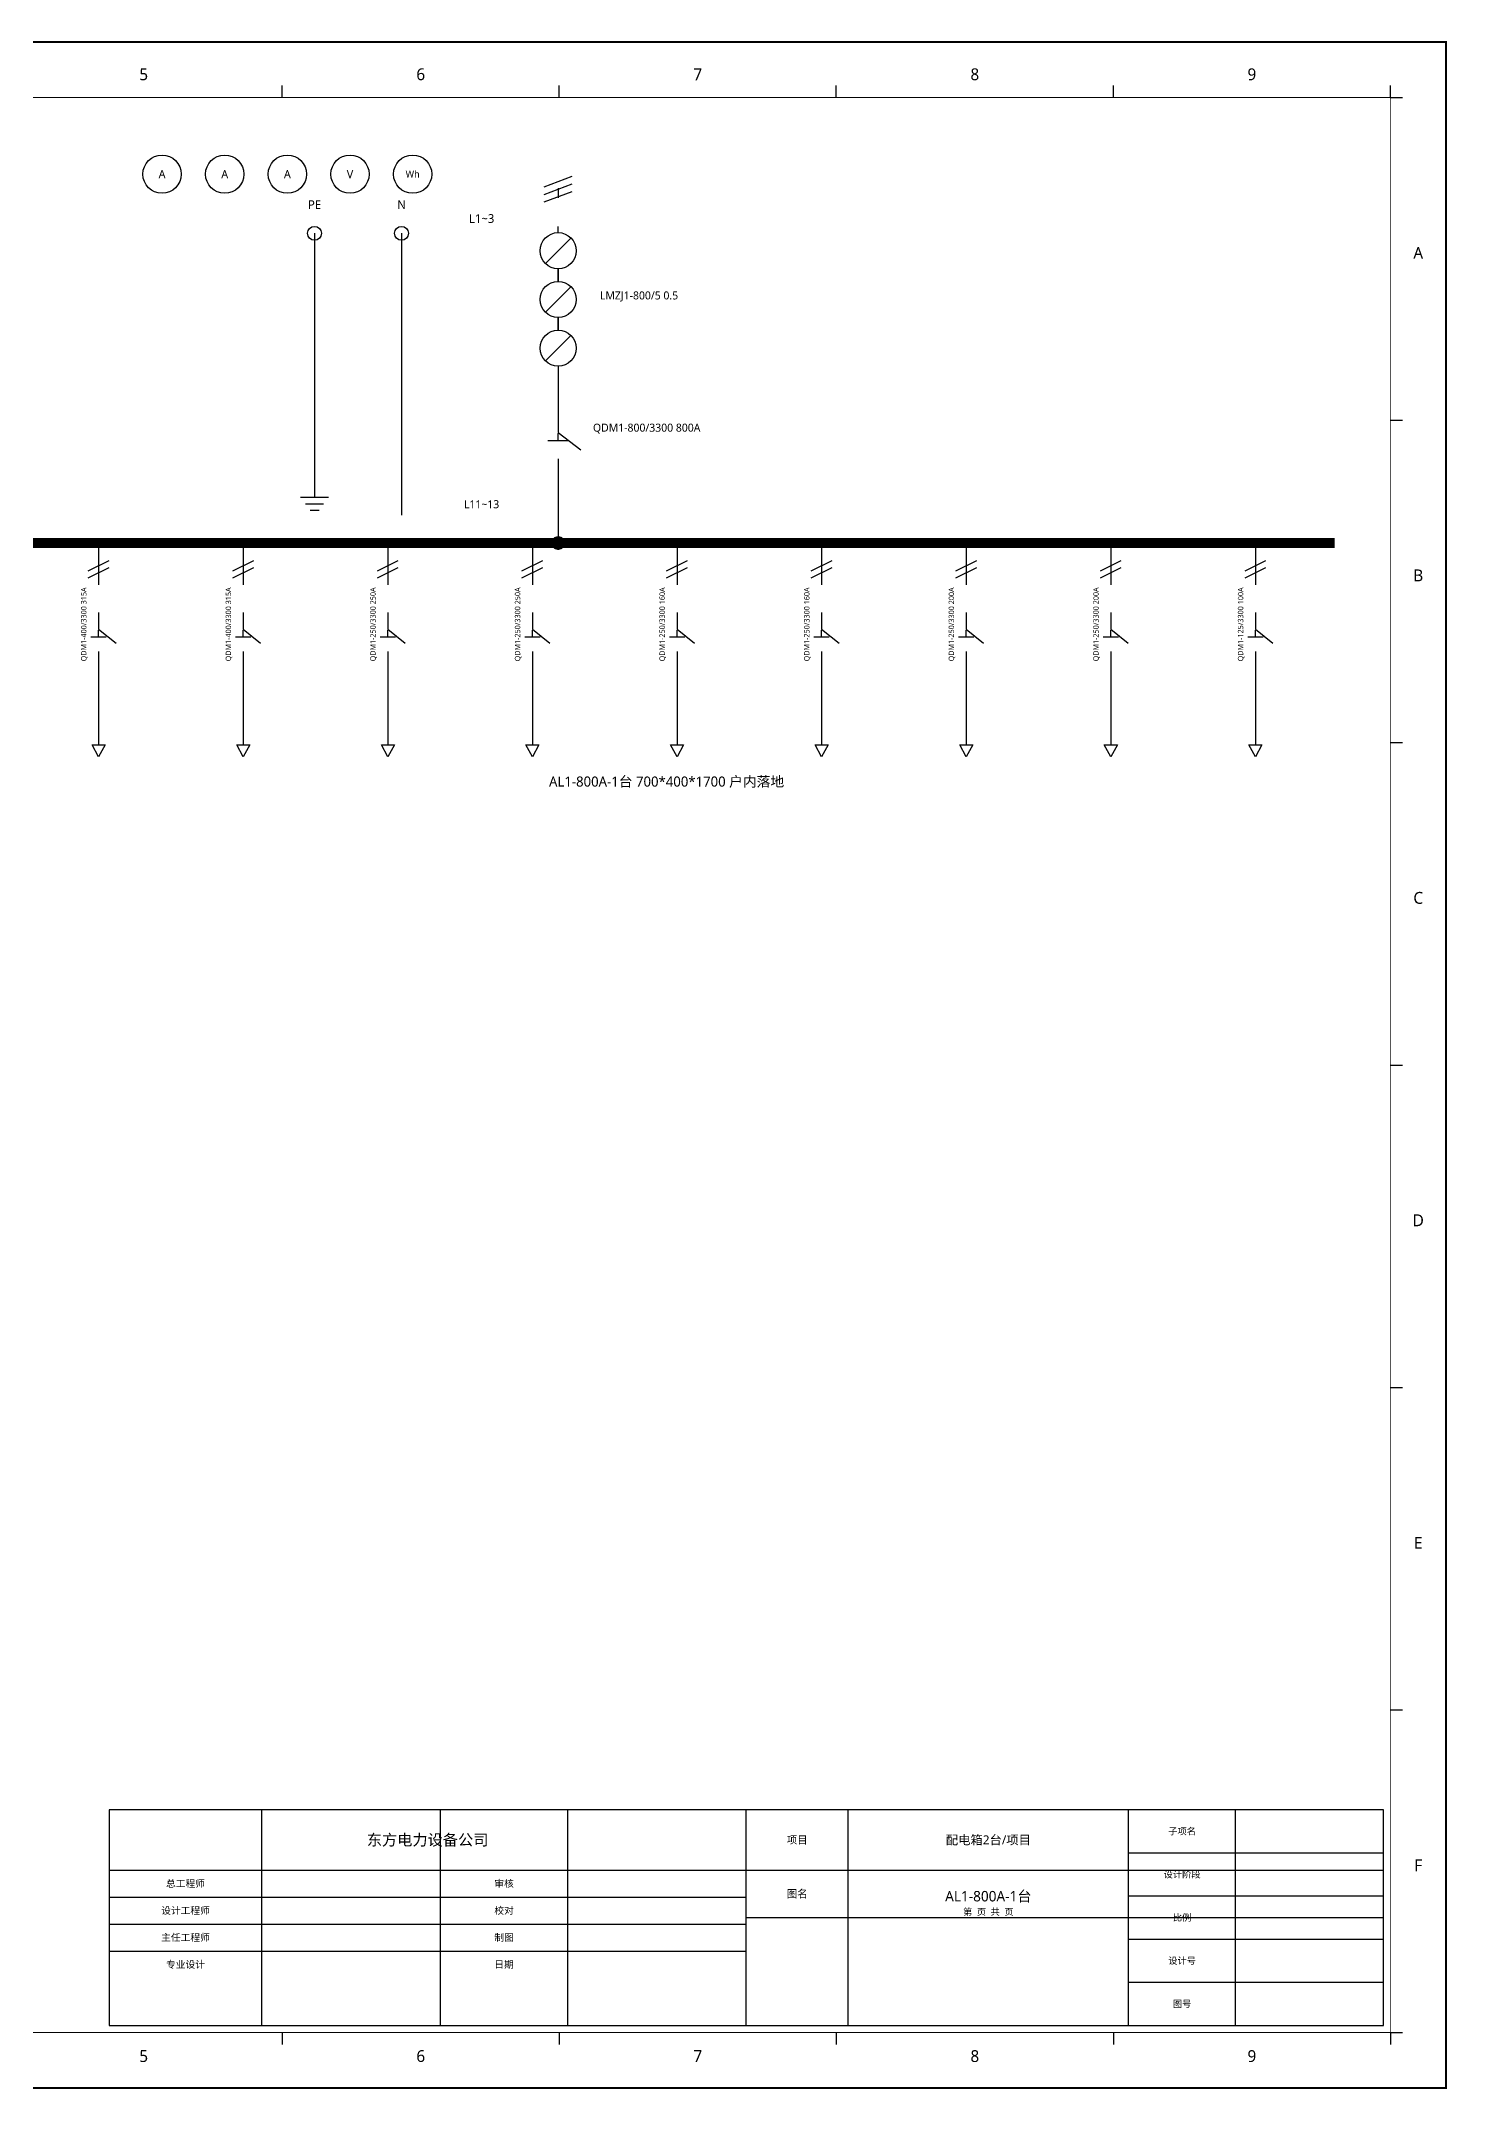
# Model space of a CAD drawing. Header units: millimetres. Extents: x 6 to 834, y 6 to 594.
# Drawn here: x 430 to 834, y 6 to 594 of the extents above; entities that cross this region are included whole.
import ezdxf
from ezdxf.enums import TextEntityAlignment as Align

# ---------------------------------------------------------------- set-up
doc = ezdxf.new("R2010")
doc.units = ezdxf.units.MM
for name, color, linetype in [('BORDER', 7, 'Continuous'), ('BUSBAR', 7, 'Continuous'), ('GRID', 8, 'Continuous'), ('SYMBOLS', 7, 'Continuous'), ('TEXT', 7, 'Continuous'), ('TITLE', 7, 'Continuous'), ('WIRING', 7, 'Continuous')]:
    doc.layers.add(name, color=color, linetype=linetype)
doc.styles.add('CJK', font='NotoSansCJK-Regular.ttc')

msp = doc.modelspace()

# ---------------------------------------------------------------- linework, layer by layer
at = {"layer": 'BORDER'}
for points, const_width in [([(6, 6), (834, 6), (834, 594), (6, 594)], 0.55), ([(22, 22), (818, 22), (818, 578), (22, 578)], 0.25)]:
    msp.add_lwpolyline(points, close=True, dxfattribs=dict(at, const_width=const_width))
at = {"layer": 'BUSBAR', "const_width": 2.8}
msp.add_lwpolyline([(418.08, 450), (802, 450)], dxfattribs=at)
at = {"layer": 'GRID'}
for p, q in [((499.6, 578), (499.6, 581.5)), ((579.2, 578), (579.2, 581.5)), ((658.8, 578), (658.8, 581.5)), ((738.4, 578), (738.4, 581.5)), ((818, 578), (818, 581.5)), ((818, 578), (821.5, 578)), ((818, 485.33), (821.5, 485.33)), ((818, 392.67), (821.5, 392.67)), ((818, 300), (821.5, 300)), ((818, 207.33), (821.5, 207.33)), ((818, 114.67), (821.5, 114.67)), ((499.6, 22), (499.6, 18.5)), ((579.2, 22), (579.2, 18.5)), ((658.8, 22), (658.8, 18.5)), ((738.4, 22), (738.4, 18.5)), ((818, 22), (818, 18.5)), ((818, 22), (821.5, 22))]:
    msp.add_line(p, q, dxfattribs=at)
at = {"layer": 'SYMBOLS'}
for p, q in [((574.89, 552.4), (582.89, 555.4)), ((574.89, 550.2), (582.89, 553.2)), ((574.89, 548), (582.89, 551)), ((575.25, 530.36), (582.53, 537.64)), ((575.25, 516.36), (582.53, 523.64)), ((575.25, 502.36), (582.53, 509.64)), ((575.89, 479.5), (581.89, 479.5)), ((578.89, 481.8), (585.39, 476.8)), ((578.89, 479.5), (578.89, 481.5)), ((504.89, 463.2), (512.89, 463.2)), ((506.29, 461.3), (511.49, 461.3)), ((507.59, 459.4), (510.19, 459.4)), ((443.85, 442), (449.85, 445)), ((443.85, 440), (449.85, 443)), ((485.4, 442), (491.4, 445)), ((485.4, 440), (491.4, 443)), ((526.95, 442), (532.95, 445)), ((526.95, 440), (532.95, 443)), ((568.49, 442), (574.49, 445)), ((568.49, 440), (574.49, 443)), ((610.04, 442), (616.04, 445)), ((610.04, 440), (616.04, 443)), ((651.59, 442), (657.59, 445)), ((651.59, 440), (657.59, 443)), ((693.13, 442), (699.13, 445)), ((693.13, 440), (699.13, 443)), ((734.68, 442), (740.68, 445)), ((734.68, 440), (740.68, 443)), ((776.23, 442), (782.23, 445)), ((776.23, 440), (782.23, 443)), ((446.85, 425.2), (451.85, 421.2)), ((446.85, 423), (446.85, 425)), ((488.4, 425.2), (493.4, 421.2)), ((488.4, 423), (488.4, 425)), ((529.95, 425.2), (534.95, 421.2)), ((529.95, 423), (529.95, 425)), ((571.49, 425.2), (576.49, 421.2)), ((571.49, 423), (571.49, 425)), ((613.04, 425.2), (618.04, 421.2)), ((613.04, 423), (613.04, 425)), ((654.59, 425.2), (659.59, 421.2)), ((654.59, 423), (654.59, 425)), ((696.13, 425.2), (701.13, 421.2)), ((696.13, 423), (696.13, 425)), ((737.68, 425.2), (742.68, 421.2)), ((737.68, 423), (737.68, 425)), ((779.23, 425.2), (784.23, 421.2)), ((779.23, 423), (779.23, 425)), ((444.65, 423), (449.05, 423)), ((486.2, 423), (490.6, 423)), ((527.75, 423), (532.15, 423)), ((569.29, 423), (573.69, 423)), ((610.84, 423), (615.24, 423)), ((652.39, 423), (656.79, 423)), ((693.93, 423), (698.33, 423)), ((735.48, 423), (739.88, 423)), ((777.03, 423), (781.43, 423))]:
    msp.add_line(p, q, dxfattribs=at)
at = {"layer": 'SYMBOLS', "const_width": 1.76}
msp.add_lwpolyline([(579.99, 450), (579.84, 450.55), (579.44, 450.95), (578.89, 451.1), (578.34, 450.95), (577.93, 450.55), (577.79, 450), (577.93, 449.45), (578.34, 449.05), (578.89, 448.9), (579.44, 449.05), (579.84, 449.45)], close=True, dxfattribs=at)
at = {"layer": 'SYMBOLS'}
for points in [[(444.98, 392), (448.72, 392), (446.85, 388.6)], [(486.53, 392), (490.27, 392), (488.4, 388.6)], [(528.08, 392), (531.82, 392), (529.95, 388.6)], [(569.62, 392), (573.36, 392), (571.49, 388.6)], [(611.17, 392), (614.91, 392), (613.04, 388.6)], [(652.72, 392), (656.46, 392), (654.59, 388.6)], [(694.26, 392), (698, 392), (696.13, 388.6)], [(735.81, 392), (739.55, 392), (737.68, 388.6)], [(777.36, 392), (781.1, 392), (779.23, 388.6)]]:
    msp.add_lwpolyline(points, close=True, dxfattribs=at)
for centre, radius in [((465.08, 556), 5.5), ((483.08, 556), 5.5), ((501.08, 556), 5.5), ((519.08, 556), 5.5), ((537.08, 556), 5.5), ((508.89, 539), 2), ((533.89, 539), 2), ((578.89, 534), 5.2), ((578.89, 520), 5.2), ((578.89, 506), 5.2), ((578.89, 450), 1.1)]:
    msp.add_circle(centre, radius, dxfattribs=at)
at = {"layer": 'TITLE'}
for p, q in [((493.78, 24), (493.78, 86)), ((545.04, 24), (545.04, 86)), ((581.66, 24), (581.66, 86)), ((632.92, 24), (632.92, 86)), ((662.21, 24), (662.21, 86)), ((742.77, 24), (742.77, 86)), ((773.53, 24), (773.53, 86)), ((742.77, 73.6), (816, 73.6)), ((449.84, 68.64), (816, 68.64)), ((449.84, 60.89), (632.92, 60.89)), ((742.77, 61.2), (816, 61.2)), ((449.84, 53.14), (632.92, 53.14)), ((632.92, 55), (816, 55)), ((742.77, 48.8), (816, 48.8)), ((449.84, 45.39), (632.92, 45.39)), ((742.77, 36.4), (816, 36.4))]:
    msp.add_line(p, q, dxfattribs=at)
msp.add_lwpolyline([(449.84, 24), (816, 24), (816, 86), (449.84, 86)], close=True, dxfattribs=at)
at = {"layer": 'WIRING'}
for p, q in [((578.89, 552), (578.89, 549.2)), ((508.89, 539), (508.89, 466)), ((533.89, 539), (533.89, 458)), ((578.89, 539.2), (578.89, 541)), ((578.89, 528.8), (578.89, 525.2)), ((578.89, 525.2), (578.89, 528.8)), ((578.89, 514.8), (578.89, 511.2)), ((578.89, 511.2), (578.89, 514.8)), ((578.89, 500.8), (578.89, 488)), ((578.89, 489), (578.89, 481.8)), ((578.89, 474.2), (578.89, 467)), ((508.89, 466), (508.89, 463.2)), ((578.89, 467), (578.89, 450)), ((578.89, 467), (578.89, 451.4)), ((446.85, 448.6), (446.85, 438)), ((488.4, 448.6), (488.4, 438)), ((529.95, 448.6), (529.95, 438)), ((571.49, 448.6), (571.49, 438)), ((613.04, 448.6), (613.04, 438)), ((654.59, 448.6), (654.59, 438)), ((696.13, 448.6), (696.13, 438)), ((737.68, 448.6), (737.68, 438)), ((779.23, 448.6), (779.23, 438)), ((446.85, 430), (446.85, 425.2)), ((488.4, 430), (488.4, 425.2)), ((529.95, 430), (529.95, 425.2)), ((571.49, 430), (571.49, 425.2)), ((613.04, 430), (613.04, 425.2)), ((654.59, 430), (654.59, 425.2)), ((696.13, 430), (696.13, 425.2)), ((737.68, 430), (737.68, 425.2)), ((779.23, 430), (779.23, 425.2)), ((446.85, 418.8), (446.85, 414)), ((488.4, 418.8), (488.4, 414)), ((529.95, 418.8), (529.95, 414)), ((571.49, 418.8), (571.49, 414)), ((613.04, 418.8), (613.04, 414)), ((654.59, 418.8), (654.59, 414)), ((696.13, 418.8), (696.13, 414)), ((737.68, 418.8), (737.68, 414)), ((779.23, 418.8), (779.23, 414)), ((446.85, 414), (446.85, 392)), ((488.4, 414), (488.4, 392)), ((529.95, 414), (529.95, 392)), ((571.49, 414), (571.49, 392)), ((613.04, 414), (613.04, 392)), ((654.59, 414), (654.59, 392)), ((696.13, 414), (696.13, 392)), ((737.68, 414), (737.68, 392)), ((779.23, 414), (779.23, 392))]:
    msp.add_line(p, q, dxfattribs=at)

# ---------------------------------------------------------------- texts
at = {"layer": 'GRID', "style": 'CJK'}
for s, p in [('5', (459.8, 583)), ('6', (539.4, 583)), ('7', (619, 583)), ('8', (698.6, 583)), ('9', (778.2, 583)), ('A', (826, 531.67)), ('B', (826, 439)), ('C', (826, 346.33)), ('D', (826, 253.67)), ('E', (826, 161)), ('F', (826, 68.33)), ('5', (459.8, 13.5)), ('6', (539.4, 13.5)), ('7', (619, 13.5)), ('8', (698.6, 13.5)), ('9', (778.2, 13.5))]:
    msp.add_text(s, height=3.4, dxfattribs=at).set_placement(p, align=Align.CENTER)
at = {"layer": 'TEXT', "style": 'CJK'}
for s, height, p in [('A', 2.4, (465.08, 556)), ('A', 2.4, (483.08, 556)), ('A', 2.4, (501.08, 556)), ('V', 2.4, (519.08, 556)), ('Wh', 2, (537.08, 556))]:
    msp.add_text(s, height=height, dxfattribs=at).set_placement(p, align=Align.MIDDLE_CENTER)
for s, height, p in [('PE', 2.5, (508.89, 546)), ('N', 2.5, (533.89, 546)), ('L1~3', 2.5, (556.89, 542)), ('L11~13', 2.3, (556.89, 460))]:
    msp.add_text(s, height=height, dxfattribs=at).set_placement(p, align=Align.CENTER)
for s, p in [('LMZJ1-800/5 0.5', (590.89, 520)), ('QDM1-800/3300 800A', (588.89, 482))]:
    msp.add_text(s, height=2.3, dxfattribs=at).set_placement(p)
for s, p in [('QDM1-400/3300 315A', (443.35, 416)), ('QDM1-400/3300 315A', (484.9, 416)), ('QDM1-250/3300 250A', (526.45, 416)), ('QDM1-250/3300 250A', (567.99, 416)), ('QDM1-250/3300 160A', (609.54, 416)), ('QDM1-250/3300 160A', (651.09, 416)), ('QDM1-250/3300 200A', (692.63, 416)), ('QDM1-250/3300 200A', (734.18, 416)), ('QDM1-125/3300 100A', (775.73, 416))]:
    msp.add_text(s, height=1.55, rotation=90, dxfattribs=at).set_placement(p)
at = {"layer": 'TITLE', "style": 'CJK'}
msp.add_text('AL1-800A-1台 700*400*1700 户内落地', height=2.9, dxfattribs=at).set_placement((610.04, 380), align=Align.CENTER)
for s, height, p in [('东方电力设备公司', 3.2, (541.38, 77.32)), ('项目', 2.2, (647.57, 77.32)), ('配电箱2台/项目', 2.6, (702.49, 77.32)), ('子项名', 1.9, (758.15, 79.8)), ('总工程师', 2, (471.81, 64.77)), ('审核', 2, (563.35, 64.77)), ('设计阶段', 1.9, (758.15, 67.4)), ('图名', 2.2, (647.57, 61.82)), ('AL1-800A-1台', 3, (702.49, 61.14)), ('设计工程师', 2, (471.81, 57.02)), ('校对', 2, (563.35, 57.02)), ('第  页  共  页', 1.9, (702.49, 56.64)), ('比例', 1.9, (758.15, 55)), ('主任工程师', 2, (471.81, 49.27)), ('制图', 2, (563.35, 49.27)), ('专业设计', 2, (471.81, 41.52)), ('日期', 2, (563.35, 41.52)), ('设计号', 1.9, (758.15, 42.6)), ('图号', 1.9, (758.15, 30.2))]:
    msp.add_text(s, height=height, dxfattribs=at).set_placement(p, align=Align.MIDDLE_CENTER)

doc.saveas('drawing.dxf')
